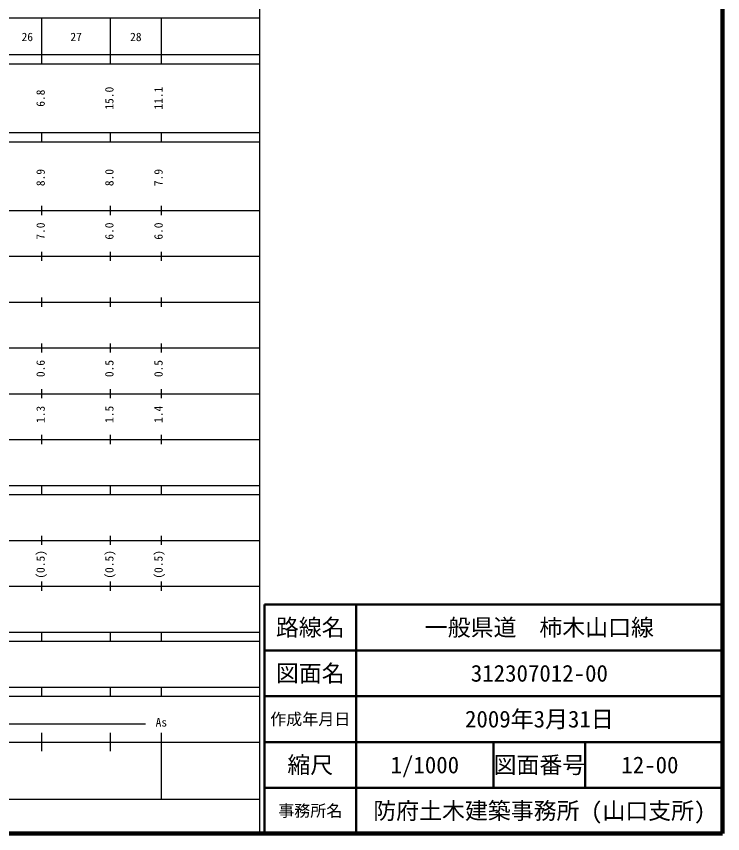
# Model space of a CAD drawing. Units: millimetres on the paper, enlarged 1000 times. Extents: x 40000 to 680000, y 20000 to 380000.
# Drawn here: x 525856 to 680000, y 20000 to 198357 of the extents above; entities that cross this region are included whole.
import ezdxf
from ezdxf.enums import TextEntityAlignment as Align

# ---------------------------------------------------------------- set-up
doc = ezdxf.new("R2010")
doc.units = ezdxf.units.MM
doc.header["$LTSCALE"] = 1000
for name, color, linetype, lineweight in [('M-TTL', 2, 'Continuous', 140), ('M-TTL-BAND', 7, 'Continuous', 25), ('M-TTL-FRAM', 2, 'Continuous', 50), ('M-TTL-LINE', 7, 'Continuous', 50)]:
    doc.layers.add(name, color=color, linetype=linetype, lineweight=lineweight)
doc.layers.add('M-TTL-TXT', color=7, linetype='Continuous')
doc.styles.add('ＭＳ ゴシック', font='')
doc.styles.get('ＭＳ ゴシック').set_extended_font_data('MS Gothic')

msp = doc.modelspace()

# ---------------------------------------------------------------- linework, layer by layer
at = {"layer": 'M-TTL'}
for p, q in [((680000, 20000), (680000, 380000)), ((40000, 20000), (680000, 20000))]:
    msp.add_line(p, q, dxfattribs=at)
at = {"layer": 'M-TTL-BAND'}
for p, q in [((579000, 20000), (579000, 370000)), ((68000, 198000), (579000, 198000)), ((531400, 188000), (531400, 198000)), ((546400, 188000), (546400, 198000)), ((557500, 188000), (557500, 198000)), ((40000, 190000), (579000, 190000)), ((40000, 188000), (579000, 188000)), ((40000, 173000), (579000, 173000)), ((531400, 171000), (531400, 173000)), ((546400, 171000), (546400, 173000)), ((557500, 171000), (557500, 173000)), ((40000, 171000), (579000, 171000)), ((531400, 155000), (531400, 157000)), ((546400, 155000), (546400, 157000)), ((557500, 155000), (557500, 157000)), ((40000, 156000), (579000, 156000)), ((531400, 145000), (531400, 147000)), ((546400, 145000), (546400, 147000)), ((557500, 145000), (557500, 147000)), ((46000, 146000), (579000, 146000)), ((52000, 136000), (579000, 136000)), ((531400, 135000), (531400, 137000)), ((546400, 135000), (546400, 137000)), ((557500, 135000), (557500, 137000)), ((531400, 125000), (531400, 127000)), ((546400, 125000), (546400, 127000)), ((557500, 125000), (557500, 127000)), ((46000, 126000), (579000, 126000)), ((52000, 116000), (579000, 116000)), ((531400, 115000), (531400, 117000)), ((546400, 115000), (546400, 117000)), ((557500, 115000), (557500, 117000)), ((46000, 106000), (579000, 106000)), ((531400, 105000), (531400, 107000)), ((546400, 105000), (546400, 107000)), ((557500, 105000), (557500, 107000)), ((40000, 96000), (579000, 96000)), ((531400, 94000), (531400, 96000)), ((546400, 94000), (546400, 96000)), ((557500, 94000), (557500, 96000)), ((40000, 94000), (579000, 94000)), ((49000, 84000), (579000, 84000)), ((531400, 83000), (531400, 85000)), ((546400, 83000), (546400, 85000)), ((557500, 83000), (557500, 85000)), ((531400, 73000), (531400, 75000)), ((546400, 73000), (546400, 75000)), ((557500, 73000), (557500, 75000)), ((40000, 74000), (579000, 74000)), ((40000, 64000), (579000, 64000)), ((531400, 62000), (531400, 64000)), ((546400, 62000), (546400, 64000)), ((557500, 62000), (557500, 64000)), ((40000, 62000), (579000, 62000)), ((40000, 52000), (579000, 52000)), ((531400, 50000), (531400, 52000)), ((546400, 50000), (546400, 52000)), ((557500, 50000), (557500, 52000)), ((40000, 50000), (579000, 50000)), ((391223, 44000), (554023, 44000)), ((531400, 38000), (531400, 42000)), ((546400, 38000), (546400, 42000)), ((557500, 27500), (557500, 42000)), ((40000, 40000), (579000, 40000)), ((68000, 27500), (579000, 27500))]:
    msp.add_line(p, q, dxfattribs=at)
at = {"layer": 'M-TTL-FRAM'}
for p, q in [((680000, 70000), (580000, 70000)), ((580000, 70000), (580000, 20000))]:
    msp.add_line(p, q, dxfattribs=at)
at = {"layer": 'M-TTL-LINE'}
for p, q in [((600000, 70000), (600000, 20000)), ((680000, 60000), (580000, 60000)), ((680000, 50000), (580000, 50000)), ((680000, 40000), (580000, 40000)), ((630000, 40000), (630000, 30000)), ((650000, 40000), (650000, 30000)), ((680000, 30000), (580000, 30000))]:
    msp.add_line(p, q, dxfattribs=at)

# ---------------------------------------------------------------- texts
at = {"layer": 'M-TTL-BAND', "style": 'ＭＳ ゴシック'}
for s, p in [('26', (528247, 192405)), ('27', (538900, 192405)), ('28', (551937, 192405)), ('As', (557500, 42828))]:
    msp.add_text(s, height=1833, dxfattribs=at).set_placement(p, align=Align.BOTTOM_CENTER)
for s, p in [('6.8', (532607, 180500)), ('15.0', (547607, 180500)), ('11.1', (558333, 180500)), ('8.9', (532607, 163174)), ('8.0', (547607, 163174)), ('7.9', (558333, 163174)), ('7.0', (532607, 151500)), ('6.0', (547607, 151500)), ('6.0', (558333, 151500)), ('0.6', (532607, 121500)), ('0.5', (547607, 121500)), ('0.5', (558333, 121500)), ('1.3', (532607, 111500)), ('1.5', (547607, 111500)), ('1.4', (558333, 111500)), ('(0.5)', (532607, 78764)), ('(0.5)', (547607, 78764)), ('(0.5)', (558333, 78764))]:
    msp.add_text(s, height=1833, rotation=90, dxfattribs=at).set_placement(p, align=Align.BOTTOM_CENTER)
at = {"layer": 'M-TTL-TXT', "style": 'ＭＳ ゴシック'}
for s, height, p in [('路線名', 3666, (590000, 65000)), ('一般県道\u3000柿木山口線', 3666, (640000, 65000)), ('図面名', 3666, (590000, 55000)), ('312307012-00', 3666, (640000, 55000)), ('作成年月日', 2566, (590000, 45000)), ('2009年3月31日', 3666, (640000, 45000)), ('縮尺', 3666, (590000, 35000)), ('1/1000', 3666, (615000, 35000)), ('図面番号', 3666, (640000, 35000)), ('12-00', 3666, (664125, 35000)), ('防府土木建築事務所 (山口支所)', 3666, (640000, 25000)), ('事務所名', 2566, (590000, 25000))]:
    msp.add_text(s, height=height, dxfattribs=at).set_placement(p, align=Align.MIDDLE_CENTER)

doc.saveas('drawing.dxf')
